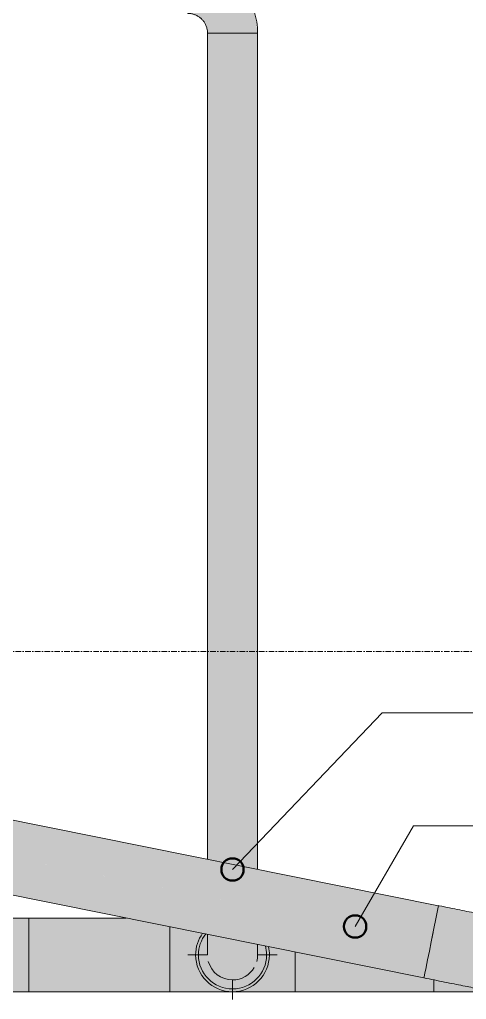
# Model space of a CAD drawing. Header units: inches. Extents: x -3679 to 241, y -496 to 1784.
# Drawn here: x -171.1 to -131, y 167.7 to 255.8 of the extents above; entities that cross this region are included whole.
import ezdxf

# ---------------------------------------------------------------- set-up
doc = ezdxf.new("R2010")
doc.units = ezdxf.units.IN
doc.header["$MEASUREMENT"] = 0
doc.linetypes.add('Grid Line', pattern=[0.875, 0.5, -0.125, 0.125, -0.125])
for name, color, linetype, lineweight in [('G-ANNO-DIMS', 251, 'Continuous', 9), ('P-PIPE', 1, 'Continuous', 9), ('P-PIPE-CNTR', 1, 'Continuous', 9), ('S-GRID', 8, 'Continuous', 9)]:
    doc.layers.add(name, color=color, linetype=linetype, lineweight=lineweight)

# ---------------------------------------------------------------- blocks, each defined once
blk = doc.blocks.new('Transition - Generic - Plumbing-CW-V11-LOWER PARKING')
at = {"layer": 'P-PIPE'}
h = blk.add_hatch(color=256, dxfattribs=at)
h.paths.add_polyline_path([(-149.75, 171.732), (-148.938, 171.732), (-149.098, 172.537), (-149.764, 172.671), (-149.75, 171.742)], flags=0)
h.paths.add_polyline_path([(-154.25, 171.732), (-154.246, 172.852), (-154.25, 173.574), (-154.366, 173.597), (-154.829, 172.904), (-155.063, 171.732)], flags=0)
blk.add_hatch(color=256, dxfattribs=at).paths.add_polyline_path([(-152, 168.67), (-150.828, 168.903), (-149.827, 169.578), (-149.171, 170.56), (-148.938, 171.732), (-149.75, 171.731), (-149.84, 171.118), (-150.051, 170.607), (-150.409, 170.141), (-150.875, 169.784), (-151.418, 169.559), (-152, 169.482), (-152.596, 169.564), (-153.125, 169.784), (-153.599, 170.151), (-153.949, 170.607), (-154.173, 171.15), (-154.25, 171.732), (-155.063, 171.732), (-154.829, 170.56), (-154.166, 169.567), (-153.172, 168.903), (-152.459, 168.761)], flags=0)
for start, end in [(141.80107, 180), (180, 0), (0, 15.45255)]:
    blk.add_arc((-152, 171.732), 3.062, start, end, dxfattribs=at)
blk = doc.blocks.new('Elbow - Welded - Generic - Standard-1086135-LOWER PARKING')
at = {"layer": 'P-PIPE'}
for points in [[(-152, 169.482), (-152, 173.121), (-154.25, 173.574), (-154.226, 171.541), (-154.167, 171.135), (-153.949, 170.607), (-153.591, 170.141), (-153.096, 169.771), (-152.564, 169.556)], [(-152, 169.482), (-151.418, 169.559), (-150.875, 169.784), (-150.409, 170.141), (-150.051, 170.607), (-149.827, 171.15), (-149.75, 171.748), (-149.781, 172.675), (-152, 173.121), (-152, 169.559)]]:
    blk.add_hatch(color=256, dxfattribs=at).paths.add_polyline_path(points, flags=0)
at = {"layer": 'P-PIPE', "flags": 128}
for points in [[(-154.25, 173.574), (-154.25, 173.477), (-154.25, 173.346), (-154.25, 173.219), (-154.25, 173.097), (-154.25, 172.978), (-154.25, 172.864), (-154.25, 172.754), (-154.25, 172.649), (-154.25, 172.55), (-154.25, 172.455), (-154.25, 172.366), (-154.25, 172.282), (-154.25, 172.203), (-154.25, 172.131), (-154.25, 172.064), (-154.25, 172.003), (-154.25, 171.948), (-154.25, 171.899), (-154.25, 171.856), (-154.25, 171.819), (-154.25, 171.789), (-154.25, 171.765), (-154.25, 171.748), (-154.25, 171.737), (-154.25, 171.732), (-154.25, 171.732)], [(-149.75, 171.732), (-149.75, 171.735), (-149.75, 171.745), (-149.75, 171.761), (-149.75, 171.784), (-149.75, 171.812), (-149.75, 171.847), (-149.75, 171.889), (-149.75, 171.936), (-149.75, 171.99), (-149.75, 172.05), (-149.75, 172.115), (-149.75, 172.187), (-149.75, 172.264), (-149.75, 172.347), (-149.75, 172.435), (-149.75, 172.529), (-149.75, 172.627), (-149.75, 172.668)]]:
    blk.add_lwpolyline(points, dxfattribs=at)
at = {"layer": 'P-PIPE'}
for start, end in [(345, 0), (195, 270), (270, 330)]:
    blk.add_arc((-152, 171.732), 2.25, start, end, dxfattribs=at)
blk = doc.blocks.new('Elbow - Welded - Generic - Standard-V14-LOWER PARKING')
at = {"layer": 'P-PIPE'}
for points in [[(-125.037, 171.079), (-124.978, 171.941), (-125.167, 172.835), (-125.526, 173.567), (-126.095, 174.218), (-126.813, 174.7), (-127.713, 174.996), (-132.948, 176.05), (-133.498, 176.161), (-134.151, 172.913), (-125.087, 171.089)], [(-128.075, 168.426), (-127.227, 168.593), (-126.45, 168.973), (-125.77, 169.584), (-125.317, 170.26), (-125.037, 171.079), (-134.151, 172.913), (-134.805, 169.665), (-128.938, 168.484)]]:
    blk.add_hatch(color=256, dxfattribs=at).paths.add_polyline_path(points, flags=0)
for p, q in [((-134.151, 172.913), (-133.498, 176.161)), ((-134.32, 172.072), (-134.152, 172.908)), ((-134.478, 171.289), (-134.321, 172.067))]:
    blk.add_line(p, q, dxfattribs=at)
at = {"layer": 'P-PIPE', "flags": 128}
for points in [[(-127.631, 174.98), (-127.636, 174.981), (-127.65, 174.984), (-127.673, 174.989), (-127.706, 174.995), (-127.748, 175.004), (-127.799, 175.014), (-127.86, 175.026), (-127.929, 175.04), (-128.007, 175.056), (-128.094, 175.073), (-128.19, 175.092), (-128.294, 175.113), (-128.406, 175.136), (-128.527, 175.16), (-128.656, 175.186), (-128.792, 175.214), (-128.936, 175.243), (-129.087, 175.273), (-129.245, 175.305), (-129.41, 175.338), (-129.582, 175.373), (-129.76, 175.408), (-129.944, 175.445), (-130.133, 175.484), (-130.328, 175.523), (-130.528, 175.563), (-130.733, 175.604), (-130.942, 175.646), (-131.155, 175.689), (-131.372, 175.733), (-131.592, 175.777), (-131.816, 175.822), (-132.042, 175.868), (-132.27, 175.914), (-132.501, 175.96), (-132.733, 176.007), (-132.966, 176.054), (-133.2, 176.101), (-133.434, 176.148), (-133.498, 176.161)], [(-134.805, 169.665), (-134.57, 169.618), (-134.336, 169.571), (-134.103, 169.524), (-133.87, 169.477), (-133.639, 169.43), (-133.41, 169.384), (-133.184, 169.339), (-132.959, 169.294), (-132.738, 169.249), (-132.52, 169.205), (-132.306, 169.162), (-132.096, 169.12), (-131.89, 169.078), (-131.689, 169.038), (-131.492, 168.998), (-131.301, 168.96), (-131.116, 168.923), (-130.937, 168.886), (-130.763, 168.852), (-130.596, 168.818), (-130.436, 168.786), (-130.283, 168.755), (-130.137, 168.726), (-129.999, 168.698), (-129.868, 168.671), (-129.746, 168.647), (-129.631, 168.624), (-129.524, 168.602), (-129.426, 168.583), (-129.337, 168.565), (-129.256, 168.548), (-129.185, 168.534), (-129.122, 168.521), (-129.068, 168.51), (-129.024, 168.501), (-128.988, 168.494), (-128.962, 168.489), (-128.946, 168.486), (-128.939, 168.484), (-128.938, 168.484)]]:
    blk.add_lwpolyline(points, dxfattribs=at)
at = {"layer": 'P-PIPE'}
for start, end in [(348.62112, 63.62112), (288.62112, 348.62112), (258.62112, 273.62112)]:
    blk.add_arc((-128.285, 171.732), 3.313, start, end, dxfattribs=at)
blk = doc.blocks.new('Elbow - Welded - Generic - Standard-1141939-LOWER PARKING')
at = {"layer": 'P-PIPE'}
blk.add_hatch(color=256, dxfattribs=at).paths.add_polyline_path([(-151.998, 254.581), (-149.75, 254.585), (-149.964, 256.207), (-150.589, 257.718), (-151.585, 259.016), (-152.883, 260.012), (-154.394, 260.638), (-156.016, 260.851), (-156.012, 259.722), (-156.015, 256.351), (-155.133, 256.115), (-154.487, 255.468), (-154.25, 254.585), (-153.121, 254.581), (-152, 254.581)], flags=0)
at = {"layer": 'P-PIPE', "flags": 128}
for points in [[(-151.316, 258.729), (-151.485, 258.913), (-151.662, 259.091), (-151.845, 259.262), (-152.036, 259.425), (-152.232, 259.58), (-152.435, 259.727), (-152.644, 259.866), (-152.857, 259.997), (-153.076, 260.119), (-153.3, 260.232), (-153.528, 260.336), (-153.76, 260.431), (-153.996, 260.516), (-154.234, 260.593), (-154.476, 260.659), (-154.72, 260.716), (-154.966, 260.763), (-155.214, 260.8), (-155.463, 260.827), (-155.713, 260.844), (-155.964, 260.851), (-156.016, 260.851)], [(-149.75, 254.585), (-149.755, 254.836), (-149.77, 255.086), (-149.795, 255.335), (-149.83, 255.584), (-149.875, 255.83), (-149.93, 256.075), (-149.994, 256.317), (-150.068, 256.556), (-150.152, 256.793), (-150.245, 257.025), (-150.347, 257.254), (-150.458, 257.479), (-150.578, 257.699), (-150.707, 257.914), (-150.844, 258.123), (-150.99, 258.327), (-151.144, 258.525), (-151.305, 258.717), (-151.316, 258.729)], [(-156.016, 256.351), (-155.945, 256.35), (-155.875, 256.345), (-155.804, 256.338), (-155.734, 256.329), (-155.665, 256.316), (-155.596, 256.3), (-155.528, 256.282), (-155.46, 256.261), (-155.394, 256.238), (-155.328, 256.212), (-155.264, 256.183), (-155.2, 256.152), (-155.138, 256.118), (-155.078, 256.081), (-155.019, 256.043), (-154.961, 256.002), (-154.905, 255.958), (-154.851, 255.913), (-154.799, 255.865), (-154.749, 255.816), (-154.701, 255.764), (-154.691, 255.753)], [(-154.691, 255.753), (-154.646, 255.699), (-154.602, 255.643), (-154.561, 255.586), (-154.522, 255.527), (-154.486, 255.467), (-154.452, 255.405), (-154.42, 255.341), (-154.391, 255.277), (-154.365, 255.212), (-154.341, 255.145), (-154.32, 255.078), (-154.302, 255.009), (-154.286, 254.94), (-154.273, 254.871), (-154.263, 254.801), (-154.256, 254.731), (-154.252, 254.66), (-154.25, 254.59), (-154.25, 254.585)]]:
    blk.add_lwpolyline(points, dxfattribs=at)
at = {"layer": 'P-PIPE'}
for centre, major_axis, ratio, start_param, end_param in [((-156.016, 258.601), (0, 2.25), 0.001837, 6.151238, 6.281102), ((-156.016, 258.601), (0, 2.25), 0.001837, 5.760224, 6.019303), ((-156.016, 258.601), (0, 2.25), 0.001837, 5.498127, 5.757503), ((-156.016, 258.601), (0, 2.25), 0.001837, 5.236183, 5.495704), ((-156.016, 258.601), (0, 2.25), 0.001837, 4.974288, 5.233904), ((-156.016, 258.601), (0, 2.25), 0.001837, 4.712412, 4.972105), ((-156.016, 258.601), (0, 2.25), 0.001837, 4.450542, 4.710306), ((-156.016, 258.601), (0, 2.25), 0.001837, 3.926771, 4.186707), ((-156.016, 258.601), (0, 2.25), 0.001837, 4.188666, 4.448506), ((-156.016, 258.601), (0, 2.25), 0.001837, 3.141593, 3.401309), ((-156.016, 258.601), (0, 2.25), 0.001837, 3.402723, 3.663108), ((-156.016, 258.601), (0, 2.25), 0.001837, 3.664826, 3.924907), ((-152, 254.585), (2.25, 0), 0.002083, 3.143429, 3.273416), ((-152, 254.585), (2.25, 0), 0.002083, 3.405229, 3.664628), ((-152, 254.585), (2.25, 0), 0.002083, 3.667028, 3.926691), ((-152, 254.585), (2.25, 0), 0.002083, 3.928827, 4.188618), ((-152, 254.585), (2.25, 0), 0.002083, 4.190627, 4.450502), ((-152, 254.585), (-2.25, 0), 0.002083, 1.310833, 1.570776), ((-152, 254.585), (2.25, 0), 0.002083, 4.714225, 4.974231), ((-152, 254.585), (2.25, 0), 0.002083, 4.976025, 5.236097), ((-152, 254.585), (2.25, 0), 0.002083, 5.237824, 5.497981), ((-152, 254.585), (2.25, 0), 0.002083, 5.499624, 5.759909), ((-152, 254.585), (2.25, 0), 0.002083, 5.761423, 6.021976), ((-152, 254.585), (-2.25, 0), 0.002083, 2.88163, 3.141593)]:
    blk.add_ellipse(centre, major_axis=major_axis, ratio=ratio, start_param=start_param, end_param=end_param, dxfattribs=at)

msp = doc.modelspace()

# ---------------------------------------------------------------- hatches: boundary and pattern name
at = {"layer": 'P-PIPE'}
for points in [[(-152, 179.879), (-152, 254.581), (-154.25, 254.583), (-154.246, 180.331), (-152.551, 179.99)], [(-149.75, 179.426), (-149.75, 254.585), (-150.875, 254.581), (-152, 254.581), (-152, 179.879), (-149.754, 179.427)], [(-134.152, 172.908), (-133.499, 176.156), (-181.481, 185.806), (-182.13, 182.564), (-135.723, 173.224)], [(-134.806, 169.661), (-134.152, 172.908), (-182.133, 182.564), (-182.696, 179.751), (-182.698, 179.751), (-182.783, 179.316), (-135.723, 169.845)], [(-169.404, 171.732), (-157.623, 171.732), (-157.626, 174.253), (-161.558, 175.045), (-170.311, 175.045), (-170.306, 173.927), (-170.304, 171.732)], [(-152, 168.419), (-151.143, 168.532), (-150.331, 168.872), (-149.657, 169.39), (-149.131, 170.076), (-148.8, 170.875), (-148.687, 171.732), (-148.785, 172.474), (-149.098, 172.537), (-148.938, 171.732), (-149.175, 170.553), (-149.834, 169.567), (-150.828, 168.903), (-152, 168.67), (-153.172, 168.903), (-154.166, 169.567), (-154.829, 170.56), (-155.063, 171.732), (-154.829, 172.904), (-154.366, 173.597), (-154.663, 173.657), (-154.869, 173.389), (-155.2, 172.59), (-155.313, 171.732), (-155.2, 170.875), (-154.869, 170.076), (-154.343, 169.39), (-153.656, 168.863), (-152.857, 168.532)], [(-157.63, 168.42), (-157.625, 169.39), (-157.623, 171.732), (-170.304, 171.732), (-170.307, 168.42), (-169.404, 168.42)], [(-135.723, 168.42), (-133.915, 168.42), (-133.911, 169.486), (-145.098, 171.732), (-146.363, 171.732), (-146.367, 168.42)], [(-145.098, 171.732), (-146.363, 171.987), (-146.363, 171.732)]]:
    msp.add_hatch(color=256, dxfattribs=at).paths.add_polyline_path(points, flags=0)
h = msp.add_hatch(color=256, dxfattribs=at)
h.paths.add_polyline_path([(-179.254, 171.732), (-179.18, 172.426), (-178.974, 173.065), (-178.83, 173.34), (-178.81, 173.389), (-178.748, 173.469), (-178.666, 173.616), (-178.275, 174.081), (-178.189, 174.154), (-178.191, 175.045), (-181.571, 175.045), (-181.566, 174.074), (-181.564, 171.732), (-179.496, 171.732)], flags=0)
h.paths.add_polyline_path([(-171.8, 171.732), (-170.304, 171.732), (-170.311, 175.045), (-173.694, 175.045), (-173.691, 174.153), (-173.593, 174.069), (-173.214, 173.614), (-173.111, 173.44), (-173.051, 173.339), (-173.023, 173.272), (-172.907, 173.063), (-172.701, 172.425), (-172.628, 171.732)], flags=0)
h = msp.add_hatch(color=256, dxfattribs=at)
h.paths.add_polyline_path([(-146.363, 171.732), (-146.363, 171.987), (-148.775, 172.472), (-148.76, 172.425), (-148.687, 171.732), (-148.354, 171.732)], flags=0)
h.paths.add_polyline_path([(-155.555, 171.732), (-155.313, 171.732), (-155.24, 172.426), (-155.033, 173.065), (-154.889, 173.34), (-154.869, 173.389), (-154.807, 173.469), (-154.687, 173.662), (-157.626, 174.253), (-157.623, 171.732), (-156.774, 171.732)], flags=0)
h = msp.add_hatch(color=256, dxfattribs=at)
h.paths.add_polyline_path([(-181.564, 170.475), (-181.564, 170.475), (-181.564, 170.475)], flags=0)
h.paths.add_polyline_path([(-181.571, 168.419), (-175.941, 168.419), (-176.436, 168.456), (-176.926, 168.569), (-177.404, 168.76), (-177.862, 169.033), (-178.288, 169.394), (-178.666, 169.848), (-178.77, 170.024), (-178.83, 170.124), (-178.858, 170.193), (-178.974, 170.4), (-179.18, 171.038), (-179.254, 171.732), (-181.564, 171.728), (-181.569, 168.532)], flags=0)
h.paths.add_polyline_path([(-175.941, 168.419), (-170.311, 168.419), (-170.306, 169.395), (-170.304, 171.732), (-172.628, 171.732), (-172.701, 171.039), (-172.907, 170.401), (-173.051, 170.125), (-173.072, 170.076), (-173.133, 169.995), (-173.214, 169.85), (-173.615, 169.376), (-174.019, 169.034), (-174.476, 168.76), (-175.083, 168.532), (-175.161, 168.522), (-175.445, 168.457)], flags=0)
h = msp.add_hatch(color=256, dxfattribs=at)
h.paths.add_polyline_path([(-157.624, 170.475), (-157.623, 170.475), (-157.623, 170.475)], flags=0)
h.paths.add_polyline_path([(-157.63, 168.419), (-152, 168.419), (-152.496, 168.456), (-152.986, 168.569), (-153.463, 168.76), (-153.921, 169.033), (-154.347, 169.394), (-154.725, 169.848), (-154.829, 170.024), (-154.889, 170.124), (-154.918, 170.193), (-155.033, 170.4), (-155.24, 171.038), (-155.313, 171.732), (-157.623, 171.728), (-157.628, 168.532)], flags=0)
h.paths.add_polyline_path([(-146.37, 168.419), (-146.365, 169.661), (-146.363, 171.732), (-148.687, 171.732), (-148.76, 171.039), (-148.966, 170.401), (-149.11, 170.125), (-149.131, 170.076), (-149.193, 169.995), (-149.274, 169.85), (-149.668, 169.382), (-150.078, 169.034), (-150.536, 168.76), (-151.143, 168.532), (-151.22, 168.522), (-151.504, 168.457), (-152, 168.419), (-151.143, 168.419)], flags=0)
h = msp.add_hatch(color=256, dxfattribs=at)
h.paths.add_polyline_path([(-128.78, 168.419), (-128.373, 168.426), (-128.823, 168.466), (-129.325, 168.569), (-130.817, 168.869), (-133.142, 169.334), (-133.91, 169.486), (-133.915, 168.419), (-128.868, 168.419)], flags=0)
h.paths.add_polyline_path([(-127.427, 168.419), (-122.655, 168.419), (-122.65, 169.395), (-122.648, 171.732), (-124.972, 171.728), (-125.045, 171.039), (-125.265, 170.375), (-125.415, 170.077), (-125.416, 170.075), (-125.477, 169.995), (-125.558, 169.85), (-125.964, 169.372), (-126.45, 168.973), (-126.557, 168.918), (-126.676, 168.843), (-126.694, 168.836), (-126.82, 168.76), (-127.428, 168.532), (-127.511, 168.521), (-127.789, 168.457), (-128.281, 168.419), (-127.427, 168.419)], flags=0)

# ---------------------------------------------------------------- linework, layer by layer
at = {"layer": 'G-ANNO-DIMS'}
for p, q in [((-152, 179.408), (-138.546, 193.489)), ((-138.546, 193.489), (-125.023, 193.489)), ((-140.987, 174.284), (-135.758, 183.341)), ((-135.758, 183.341), (-127.734, 183.341))]:
    msp.add_line(p, q, dxfattribs=at)
at = {"layer": 'G-ANNO-DIMS', "lineweight": 50}
for centre in [(-152, 179.408), (-140.987, 174.284)]:
    msp.add_circle(centre, 1, dxfattribs=at)
at = {"layer": 'P-PIPE'}
for p, q in [((-154.25, 254.585), (-154.25, 180.332)), ((-149.75, 179.426), (-149.75, 254.585)), ((-133.499, 176.156), (-181.479, 185.812)), ((-182.786, 179.317), (-134.806, 169.661)), ((-170.311, 175.045), (-173.694, 175.045)), ((-161.558, 175.045), (-170.311, 175.045)), ((-133.983, 173.749), (-134.151, 172.913)), ((-134.152, 172.908), (-134.32, 172.072)), ((-134.321, 172.068), (-134.478, 171.289)), ((-134.479, 171.284), (-134.614, 170.616)), ((-134.718, 170.096), (-134.783, 169.774)), ((-134.614, 170.612), (-134.718, 170.099)), ((-134.784, 169.771), (-134.806, 169.661)), ((-181.571, 168.419), (-170.311, 168.419)), ((-170.311, 168.42), (-157.63, 168.42)), ((-157.63, 168.419), (-146.37, 168.419)), ((-146.37, 168.42), (-133.915, 168.42)), ((-133.915, 168.419), (-122.655, 168.419))]:
    msp.add_line(p, q, dxfattribs=at)
for start, end in [(144.13106, 180), (180, 0), (0, 12.97852)]:
    msp.add_arc((-152, 171.732), 3.313, start, end, dxfattribs=at)
for centre, major_axis, start_param, end_param in [((-152, 254.585), (2.25, 0), 3.273405, 3.403392), ((-152, 254.585), (2.25, 0), 3.404642, 3.665191), ((-152, 254.585), (2.25, 0), 3.666707, 3.926991), ((-152, 254.585), (2.25, 0), 3.928634, 4.18879), ((-152, 254.585), (2.25, 0), 4.190518, 4.45059), ((-152, 254.585), (2.25, 0), 4.452384, 4.712389), ((-152, 254.585), (-2.25, 0), 1.572654, 1.832596), ((-152, 254.585), (2.25, 0), 4.976113, 5.235988), ((-152, 254.585), (2.25, 0), 5.237997, 5.497787), ((-152, 254.585), (2.25, 0), 5.499924, 5.759587), ((-152, 254.585), (2.25, 0), 5.761989, 6.021386), ((-152, 254.585), (2.25, 0), 6.153199, 6.283185), ((-170.311, 171.732), (0, 3.313), 4.712389, 6.283185), ((-170.311, 171.732), (0, 3.313), 5.759924, 6.021386), ((-170.311, 171.732), (0, 3.313), 5.49796, 5.759587), ((-170.311, 171.732), (0, 3.313), 5.236082, 5.497787), ((-157.63, 171.732), (0, 3.313), 4.712389, 5.586547), ((-157.63, 171.732), (0, 3.313), 5.49796, 5.586734), ((-157.63, 171.732), (0, 3.313), 5.236082, 5.497787), ((-170.311, 171.732), (0, 3.313), 4.97423, 5.235988), ((-157.63, 171.732), (0, 3.312), 4.97423, 5.235988), ((-170.311, 171.732), (0, 3.313), 3.141593, 4.712389), ((-170.311, 171.732), (0, 3.312), 4.712389, 4.974188), ((-170.311, 171.732), (0, 3.313), 4.45059, 4.712389), ((-157.63, 171.732), (0, 3.313), 4.712389, 4.974188), ((-157.63, 171.732), (0, 3.313), 4.450628, 4.712389), ((-157.63, 171.732), (0, 3.312), 4.45059, 4.712389), ((-146.37, 171.732), (0, 3.313), 3.141593, 4.712389), ((-146.37, 171.732), (0, 3.313), 4.712389, 4.790121), ((-146.37, 171.732), (0, 3.312), 4.712389, 4.790132), ((-146.37, 171.732), (0, 3.313), 4.45059, 4.712389), ((-170.311, 171.732), (0, 3.313), 4.18879, 4.450548), ((-157.63, 171.732), (0, 3.313), 4.188871, 4.45059), ((-157.63, 171.732), (0, 3.312), 4.18879, 4.450548), ((-146.37, 171.732), (0, 3.313), 4.18879, 4.450548), ((-170.311, 171.732), (0, 3.312), 3.926991, 4.188696), ((-157.63, 171.732), (0, 3.313), 3.927124, 4.18879), ((-157.63, 171.732), (0, 3.312), 3.926991, 4.188696), ((-146.37, 171.732), (0, 3.312), 3.926991, 4.188696), ((-170.311, 171.732), (0, 3.313), 3.665191, 3.926818), ((-157.63, 171.732), (0, 3.313), 3.665403, 3.926991), ((-157.63, 171.732), (0, 3.313), 3.665191, 3.926818), ((-146.37, 171.732), (0, 3.313), 3.665191, 3.926818), ((-133.915, 171.732), (0, 3.313), 3.665403, 3.926991), ((-133.915, 171.732), (0, 3.313), 3.665191, 3.926818), ((-133.915, 171.732), (0, 3.313), 3.927124, 3.963835), ((-133.915, 171.732), (0, 3.312), 3.926991, 3.963708), ((-170.311, 171.732), (0, 3.313), 3.403392, 3.664854), ((-157.63, 171.732), (0, 3.313), 3.141593, 3.403392), ((-157.63, 171.732), (0, 3.313), 3.403768, 3.665191), ((-157.63, 171.732), (0, 3.312), 3.403392, 3.664854), ((-146.37, 171.732), (0, 3.312), 3.403392, 3.664854), ((-133.915, 171.732), (0, 3.313), 3.141593, 3.403392), ((-133.915, 171.732), (0, 3.313), 3.403768, 3.665191), ((-133.915, 171.732), (0, 3.312), 3.403392, 3.664854)]:
    msp.add_ellipse(centre, major_axis=major_axis, ratio=0.002083, start_param=start_param, end_param=end_param, dxfattribs=at)
at = {"layer": 'P-PIPE-CNTR'}
for p, q in [((-156, 171.732), (-154.25, 171.732)), ((-149.75, 171.732), (-148, 171.732)), ((-152, 167.732), (-152, 169.482))]:
    msp.add_line(p, q, dxfattribs=at)
at = {"layer": 'S-GRID', "linetype": 'Grid Line'}
msp.add_line((228, 199), (-3666.394, 199), dxfattribs=at)

# ---------------------------------------------------------------- block references
at = {"layer": 'P-PIPE'}
for name in ['Elbow - Welded - Generic - Standard-1141939-LOWER PARKING', 'Elbow - Welded - Generic - Standard-V14-LOWER PARKING', 'Transition - Generic - Plumbing-CW-V11-LOWER PARKING', 'Elbow - Welded - Generic - Standard-1086135-LOWER PARKING']:
    msp.add_blockref(name, (0, 0), dxfattribs=at)

doc.saveas('drawing.dxf')
